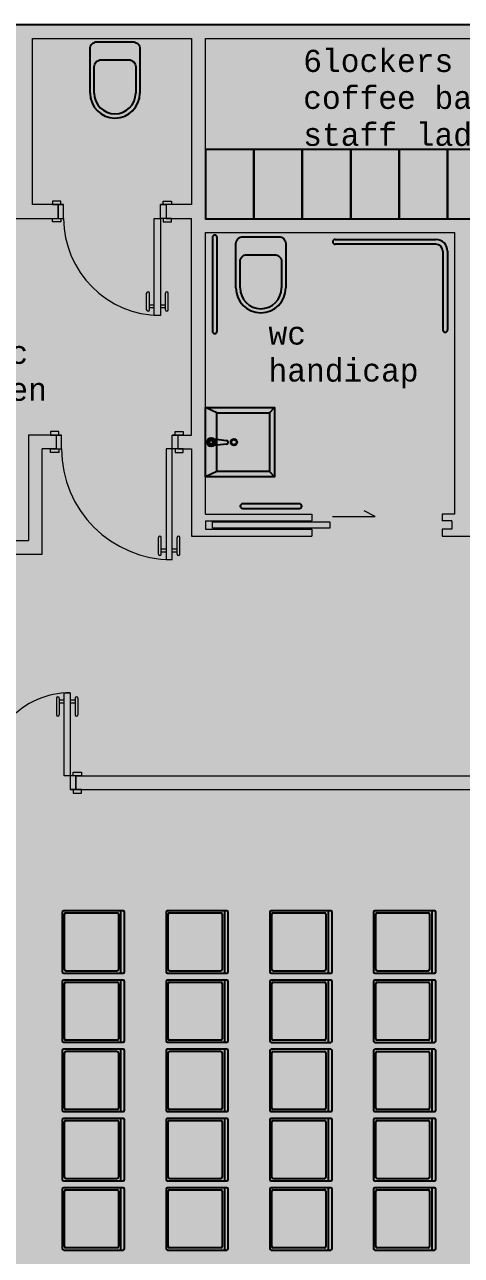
# Model space of a CAD drawing. Header units: millimetres. Extents: x 1.2 to 36.9, y 0.9 to 18.9.
# Drawn here: x 14.04 to 17.2, y 10.03 to 18.92 of the extents above; entities that cross this region are included whole.
import ezdxf

# ---------------------------------------------------------------- set-up
doc = ezdxf.new("R2010")
doc.units = ezdxf.units.MM
doc.linetypes.add('DASHED2', pattern=[9.525, 6.35, -3.175])
doc.layers.add('2', color=252, linetype='Continuous')
doc.layers.add('6', color=175, linetype='Continuous')
doc.layers.add('Doors', color=35, linetype='Continuous', lineweight=5)
doc.layers.add('Wall', color=5, linetype='Continuous', lineweight=18)
doc.styles.add('LUCIDA', font='lucon.TTF')

msp = doc.modelspace()

# ---------------------------------------------------------------- hatches: boundary and pattern name
at = {"true_color": 0xc6c4c3}
msp.add_hatch(color=9, dxfattribs=at).paths.add_polyline_path([(1.2022, 18.9219), (27.8495, 18.9217), (27.8495, 18.6041), (36.6228, 18.6041), (36.6228, 15.4607), (36.8773, 15.4604), (36.8773, 7.3419), (27.8573, 7.3419), (27.8573, 7.5559), (24.7573, 7.5559), (24.7574, 0.9219), (1.2022, 0.9219), (1.2024, 18.9219)])

# ---------------------------------------------------------------- linework, layer by layer
msp.add_lwpolyline([(1.2022, 18.9219), (27.8495, 18.9217), (27.8495, 18.6041), (36.6228, 18.6041), (36.6228, 15.4607), (36.8773, 15.4604), (36.8773, 7.3419), (27.8573, 7.3419), (27.8573, 7.5559), (24.7573, 7.5559), (24.7574, 0.9219), (1.2022, 0.9219), (1.2024, 18.9219)], close=True)
at = {"layer": '6'}
for p, q in [((15.4022, 17.3845), (15.4022, 16.7075)), ((15.4022, 17.3845), (15.4022, 16.7075)), ((15.4366, 16.7075), (15.4366, 17.3845)), ((15.4366, 16.7075), (15.4366, 17.3845)), ((16.2894, 17.3703), (17.0179, 17.3703)), ((17.0179, 17.3359), (16.2894, 17.3359)), ((17.0679, 17.2859), (17.0679, 16.7176)), ((17.1022, 17.2859), (17.1022, 16.7176)), ((15.4343, 16.1184), (15.3522, 16.1564)), ((15.4343, 16.1184), (15.3522, 16.1564)), ((15.4343, 16.1184), (15.8142, 16.1184)), ((15.4343, 15.6944), (15.4343, 16.1184)), ((15.4343, 16.1184), (15.8142, 16.1184)), ((15.4343, 15.6944), (15.4343, 16.1184)), ((15.8142, 16.1184), (15.8142, 15.6944)), ((15.8142, 16.1184), (15.8142, 15.6944)), ((15.413, 15.93), (15.5043, 15.9178)), ((15.413, 15.93), (15.5043, 15.9178)), ((15.5041, 15.8931), (15.4126, 15.8824)), ((15.5041, 15.8931), (15.4126, 15.8824)), ((15.8142, 15.6944), (15.4343, 15.6944)), ((15.8142, 15.6944), (15.4343, 15.6944)), ((16.031, 15.4618), (15.6214, 15.4618)), ((16.031, 15.4618), (15.6214, 15.4618)), ((15.6214, 15.4275), (16.031, 15.4275)), ((15.6214, 15.4275), (16.031, 15.4275)), ((14.3175, 12.5119), (14.3175, 12.0819)), ((14.7575, 12.5219), (14.3275, 12.5219)), ((14.3325, 12.0969), (14.3325, 12.4969)), ((14.3425, 12.5069), (14.7125, 12.5069)), ((14.7225, 12.4969), (14.7225, 12.0969)), ((14.7387, 12.5219), (14.7387, 12.0719)), ((14.7675, 12.0819), (14.7675, 12.5119)), ((15.0675, 12.5119), (15.0675, 12.0819)), ((15.5075, 12.5219), (15.0775, 12.5219)), ((15.0825, 12.0969), (15.0825, 12.4969)), ((15.0925, 12.5069), (15.4625, 12.5069)), ((15.4725, 12.4969), (15.4725, 12.0969)), ((15.4887, 12.5219), (15.4887, 12.0719)), ((15.5175, 12.0819), (15.5175, 12.5119)), ((15.8175, 12.5118), (15.8175, 12.0818)), ((16.2575, 12.5218), (15.8275, 12.5218)), ((15.8325, 12.0968), (15.8325, 12.4968)), ((15.8425, 12.5068), (16.2125, 12.5068)), ((16.2225, 12.4968), (16.2225, 12.0968)), ((16.2387, 12.5218), (16.2387, 12.0718)), ((16.2675, 12.0818), (16.2675, 12.5118)), ((16.5675, 12.5118), (16.5675, 12.0818)), ((17.0075, 12.5218), (16.5775, 12.5218)), ((16.5825, 12.0968), (16.5825, 12.4968)), ((16.5925, 12.5068), (16.9625, 12.5068)), ((16.9725, 12.4968), (16.9725, 12.0968)), ((16.9887, 12.5218), (16.9887, 12.0718)), ((17.0175, 12.0818), (17.0175, 12.5118)), ((14.3175, 12.0119), (14.3175, 11.5819)), ((14.3275, 12.0719), (14.7575, 12.0719)), ((14.7575, 12.0219), (14.3275, 12.0219)), ((14.7125, 12.0869), (14.3425, 12.0869)), ((14.3425, 12.0069), (14.7125, 12.0069)), ((14.7387, 12.0219), (14.7387, 11.5719)), ((14.7675, 11.5819), (14.7675, 12.0119)), ((15.0675, 12.0119), (15.0675, 11.5819)), ((15.0775, 12.0719), (15.5075, 12.0719)), ((15.5075, 12.0219), (15.0775, 12.0219)), ((15.4625, 12.0869), (15.0925, 12.0869)), ((15.0925, 12.0069), (15.4625, 12.0069)), ((15.4887, 12.0219), (15.4887, 11.5719)), ((15.5175, 11.5819), (15.5175, 12.0119)), ((15.8175, 12.0118), (15.8175, 11.5818)), ((15.8275, 12.0718), (16.2575, 12.0718)), ((16.2575, 12.0218), (15.8275, 12.0218)), ((16.2125, 12.0868), (15.8425, 12.0868)), ((15.8425, 12.0068), (16.2125, 12.0068)), ((16.2387, 12.0218), (16.2387, 11.5718)), ((16.2675, 11.5818), (16.2675, 12.0118)), ((16.5675, 12.0118), (16.5675, 11.5818)), ((16.5775, 12.0718), (17.0075, 12.0718)), ((17.0075, 12.0218), (16.5775, 12.0218)), ((16.9625, 12.0868), (16.5925, 12.0868)), ((16.5925, 12.0068), (16.9625, 12.0068)), ((16.9887, 12.0218), (16.9887, 11.5718)), ((17.0175, 11.5818), (17.0175, 12.0118)), ((14.3325, 11.5969), (14.3325, 11.9969)), ((14.7225, 11.9969), (14.7225, 11.5969)), ((15.0825, 11.5969), (15.0825, 11.9969)), ((15.4725, 11.9969), (15.4725, 11.5969)), ((15.8325, 11.5968), (15.8325, 11.9968)), ((16.2225, 11.9968), (16.2225, 11.5968)), ((16.5825, 11.5968), (16.5825, 11.9968)), ((16.9725, 11.9968), (16.9725, 11.5968)), ((14.3275, 11.5719), (14.7575, 11.5719)), ((14.7125, 11.5869), (14.3425, 11.5869)), ((15.0775, 11.5719), (15.5075, 11.5719)), ((15.4625, 11.5869), (15.0925, 11.5869)), ((15.8275, 11.5718), (16.2575, 11.5718)), ((16.2125, 11.5868), (15.8425, 11.5868)), ((16.5775, 11.5718), (17.0075, 11.5718)), ((16.9625, 11.5868), (16.5925, 11.5868)), ((14.3175, 11.5119), (14.3175, 11.0819)), ((14.7575, 11.5219), (14.3275, 11.5219)), ((14.3325, 11.0969), (14.3325, 11.4969)), ((14.3425, 11.5069), (14.7125, 11.5069)), ((14.7225, 11.4969), (14.7225, 11.0969)), ((14.7387, 11.5219), (14.7387, 11.0719)), ((14.7675, 11.0819), (14.7675, 11.5119)), ((15.0675, 11.5119), (15.0675, 11.0819)), ((15.5075, 11.5219), (15.0775, 11.5219)), ((15.0825, 11.0969), (15.0825, 11.4969)), ((15.0925, 11.5069), (15.4625, 11.5069)), ((15.4725, 11.4969), (15.4725, 11.0969)), ((15.4887, 11.5219), (15.4887, 11.0719)), ((15.5175, 11.0819), (15.5175, 11.5119)), ((15.8175, 11.5118), (15.8175, 11.0818)), ((16.2575, 11.5218), (15.8275, 11.5218)), ((15.8325, 11.0968), (15.8325, 11.4968)), ((15.8425, 11.5068), (16.2125, 11.5068)), ((16.2225, 11.4968), (16.2225, 11.0968)), ((16.2387, 11.5218), (16.2387, 11.0718)), ((16.2675, 11.0818), (16.2675, 11.5118)), ((16.5675, 11.5118), (16.5675, 11.0818)), ((17.0075, 11.5218), (16.5775, 11.5218)), ((16.5825, 11.0968), (16.5825, 11.4968)), ((16.5925, 11.5068), (16.9625, 11.5068)), ((16.9725, 11.4968), (16.9725, 11.0968)), ((16.9887, 11.5218), (16.9887, 11.0718)), ((17.0175, 11.0818), (17.0175, 11.5118)), ((14.3275, 11.0719), (14.7575, 11.0719)), ((14.7125, 11.0869), (14.3425, 11.0869)), ((15.0775, 11.0719), (15.5075, 11.0719)), ((15.4625, 11.0869), (15.0925, 11.0869)), ((15.8275, 11.0718), (16.2575, 11.0718)), ((16.2125, 11.0868), (15.8425, 11.0868)), ((16.5775, 11.0718), (17.0075, 11.0718)), ((16.9625, 11.0868), (16.5925, 11.0868)), ((14.3175, 11.0119), (14.3175, 10.5819)), ((14.7575, 11.0219), (14.3275, 11.0219)), ((14.3325, 10.5969), (14.3325, 10.9969)), ((14.3425, 11.0069), (14.7125, 11.0069)), ((14.7225, 10.9969), (14.7225, 10.5969)), ((14.7387, 11.0219), (14.7387, 10.5719)), ((14.7675, 10.5819), (14.7675, 11.0119)), ((15.0675, 11.0119), (15.0675, 10.5819)), ((15.5075, 11.0219), (15.0775, 11.0219)), ((15.0825, 10.5969), (15.0825, 10.9969)), ((15.0925, 11.0069), (15.4625, 11.0069)), ((15.4725, 10.9969), (15.4725, 10.5969)), ((15.4887, 11.0219), (15.4887, 10.5719)), ((15.5175, 10.5819), (15.5175, 11.0119)), ((15.8175, 11.0118), (15.8175, 10.5818)), ((16.2575, 11.0218), (15.8275, 11.0218)), ((15.8325, 10.5968), (15.8325, 10.9968)), ((15.8425, 11.0068), (16.2125, 11.0068)), ((16.2225, 10.9968), (16.2225, 10.5968)), ((16.2387, 11.0218), (16.2387, 10.5718)), ((16.2675, 10.5818), (16.2675, 11.0118)), ((16.5675, 11.0118), (16.5675, 10.5818)), ((17.0075, 11.0218), (16.5775, 11.0218)), ((16.5825, 10.5968), (16.5825, 10.9968)), ((16.5925, 11.0068), (16.9625, 11.0068)), ((16.9725, 10.9968), (16.9725, 10.5968)), ((16.9887, 11.0218), (16.9887, 10.5718)), ((17.0175, 10.5818), (17.0175, 11.0118)), ((14.7125, 10.5869), (14.3425, 10.5869)), ((15.4625, 10.5869), (15.0925, 10.5869)), ((16.2125, 10.5868), (15.8425, 10.5868)), ((16.9625, 10.5868), (16.5925, 10.5868)), ((14.3175, 10.5119), (14.3175, 10.0819)), ((14.3275, 10.5719), (14.7575, 10.5719)), ((14.7575, 10.5219), (14.3275, 10.5219)), ((14.3325, 10.0969), (14.3325, 10.4969)), ((14.3425, 10.5069), (14.7125, 10.5069)), ((14.7225, 10.4969), (14.7225, 10.0969)), ((14.7387, 10.5219), (14.7387, 10.0719)), ((14.7675, 10.0819), (14.7675, 10.5119)), ((15.0675, 10.5119), (15.0675, 10.0819)), ((15.0775, 10.5719), (15.5075, 10.5719)), ((15.5075, 10.5219), (15.0775, 10.5219)), ((15.0825, 10.0969), (15.0825, 10.4969)), ((15.0925, 10.5069), (15.4625, 10.5069)), ((15.4725, 10.4969), (15.4725, 10.0969)), ((15.4887, 10.5219), (15.4887, 10.0719)), ((15.5175, 10.0819), (15.5175, 10.5119)), ((15.8175, 10.5118), (15.8175, 10.0818)), ((15.8275, 10.5718), (16.2575, 10.5718)), ((16.2575, 10.5218), (15.8275, 10.5218)), ((15.8325, 10.0968), (15.8325, 10.4968)), ((15.8425, 10.5068), (16.2125, 10.5068)), ((16.2225, 10.4968), (16.2225, 10.0968)), ((16.2387, 10.5218), (16.2387, 10.0718)), ((16.2675, 10.0818), (16.2675, 10.5118)), ((16.5675, 10.5118), (16.5675, 10.0818)), ((16.5775, 10.5718), (17.0075, 10.5718)), ((17.0075, 10.5218), (16.5775, 10.5218)), ((16.5825, 10.0968), (16.5825, 10.4968)), ((16.5925, 10.5068), (16.9625, 10.5068)), ((16.9725, 10.4968), (16.9725, 10.0968)), ((16.9887, 10.5218), (16.9887, 10.0718)), ((17.0175, 10.0818), (17.0175, 10.5118)), ((14.3275, 10.0719), (14.7575, 10.0719)), ((14.7125, 10.0869), (14.3425, 10.0869)), ((15.0775, 10.0719), (15.5075, 10.0719)), ((15.4625, 10.0869), (15.0925, 10.0869)), ((15.8275, 10.0718), (16.2575, 10.0718)), ((16.2125, 10.0868), (15.8425, 10.0868)), ((16.5775, 10.0718), (17.0075, 10.0718)), ((16.9625, 10.0868), (16.5925, 10.0868))]:
    msp.add_line(p, q, dxfattribs=at)
at = {"layer": '6', "ltscale": 1.2}
for p, q in [((15.8142, 16.1184), (15.8522, 16.1564)), ((15.8142, 16.1184), (15.8522, 16.1564)), ((15.4343, 15.6944), (15.3522, 15.6564)), ((15.4343, 15.6944), (15.3522, 15.6564)), ((15.8142, 15.6944), (15.8522, 15.6564)), ((15.8142, 15.6944), (15.8522, 15.6564))]:
    msp.add_line(p, q, dxfattribs=at)
at = {"layer": '6'}
for points in [[(14.5182, 18.4275), (14.5182, 18.7475, -0.414214), (14.5682, 18.7975), (14.8282, 18.7975, -0.414214), (14.8782, 18.7475), (14.8782, 18.4275)], [(14.5482, 18.4275), (14.5482, 18.6175, -0.414214), (14.5982, 18.6675), (14.7982, 18.6675, -0.414214), (14.8482, 18.6175), (14.8482, 18.4275)], [(15.5722, 17.0204), (15.5722, 17.3404, -0.414214), (15.6222, 17.3904), (15.8822, 17.3904, -0.414214), (15.9322, 17.3404), (15.9322, 17.0204)], [(15.5722, 17.0204), (15.5722, 17.3404, -0.414214), (15.6222, 17.3904), (15.8822, 17.3904, -0.414214), (15.9322, 17.3404), (15.9322, 17.0204)], [(15.6022, 17.0204), (15.6022, 17.2104, -0.414214), (15.6522, 17.2604), (15.8522, 17.2604, -0.414214), (15.9022, 17.2104), (15.9022, 17.0204)], [(15.6022, 17.0204), (15.6022, 17.2104, -0.414214), (15.6522, 17.2604), (15.8522, 17.2604, -0.414214), (15.9022, 17.2104), (15.9022, 17.0204)]]:
    msp.add_lwpolyline(points, format="xyb", dxfattribs=at)
at = {"layer": '6', "linetype": 'Continuous'}
for points in [[(15.7022, 18.0203), (15.3522, 18.0203), (15.3522, 17.5203), (15.7022, 17.5203)], [(16.0522, 18.0203), (15.7022, 18.0203), (15.7022, 17.5203), (16.0522, 17.5203)], [(16.4022, 18.0203), (16.0522, 18.0203), (16.0522, 17.5203), (16.4022, 17.5203)], [(16.7522, 18.0203), (16.4022, 18.0203), (16.4022, 17.5203), (16.7522, 17.5203)], [(17.1022, 18.0203), (16.7522, 18.0203), (16.7522, 17.5203), (17.1022, 17.5203)], [(17.4522, 18.0203), (17.1022, 18.0203), (17.1022, 17.5203), (17.4522, 17.5203)]]:
    msp.add_lwpolyline(points, close=True, dxfattribs=at)
at = {"layer": '6'}
for points in [[(15.3522, 16.1564), (15.8522, 16.1564), (15.8522, 15.6564), (15.3522, 15.6564)], [(15.3522, 16.1564), (15.8522, 16.1564), (15.8522, 15.6564), (15.3522, 15.6564)], [(15.3736, 15.8922), (15.4006, 15.8834), (15.4172, 15.9064), (15.4006, 15.9293), (15.3736, 15.9206)], [(15.3736, 15.8922), (15.4006, 15.8834), (15.4172, 15.9064), (15.4006, 15.9293), (15.3736, 15.9206)]]:
    msp.add_lwpolyline(points, close=True, dxfattribs=at)
for centre, radius in [((15.3931, 15.9064), 0.0309), ((15.3931, 15.9064), 0.0309), ((15.3931, 15.9064), 0.0126), ((15.3931, 15.9064), 0.0126), ((15.5581, 15.9064), 0.0237), ((15.5581, 15.9064), 0.0237), ((15.5581, 15.9064), 0.019), ((15.5581, 15.9064), 0.019)]:
    msp.add_circle(centre, radius, dxfattribs=at)
for centre, radius, start, end in [((14.6982, 18.4275), 0.18, 180, 0), ((14.6982, 18.4275), 0.15, 180, 0), ((15.4194, 17.3845), 0.0172, 0, 180), ((15.4194, 17.3845), 0.0172, 0, 180), ((16.2894, 17.3531), 0.0172, 90, 270), ((17.0179, 17.2859), 0.0843, 0, 90), ((17.0179, 17.2859), 0.05, 0, 90), ((15.7522, 17.0204), 0.18, 180, 0), ((15.7522, 17.0204), 0.18, 180, 0), ((15.7522, 17.0204), 0.15, 180, 0), ((15.7522, 17.0204), 0.15, 180, 0), ((17.0851, 16.7176), 0.0172, 180, 0), ((15.4194, 16.7075), 0.0172, 180, 0), ((15.4194, 16.7075), 0.0172, 180, 0), ((15.5042, 15.9054), 0.0123, 269.50992, 89.50992), ((15.5042, 15.9054), 0.0123, 269.50992, 89.50992), ((15.6214, 15.4447), 0.0172, 90, 270), ((15.6214, 15.4447), 0.0172, 90, 270), ((16.031, 15.4447), 0.0172, 270, 90), ((16.031, 15.4447), 0.0172, 270, 90), ((14.3275, 12.5119), 0.01, 90, 180), ((14.3425, 12.4969), 0.01, 90, 180), ((14.7125, 12.4969), 0.01, 0, 90), ((14.7575, 12.5119), 0.01, 0, 90), ((15.0775, 12.5119), 0.01, 90, 180), ((15.0925, 12.4969), 0.01, 90, 180), ((15.4625, 12.4969), 0.01, 0, 90), ((15.5075, 12.5119), 0.01, 0, 90), ((15.8275, 12.5118), 0.01, 90, 180), ((15.8425, 12.4968), 0.01, 90, 180), ((16.2125, 12.4968), 0.01, 0, 90), ((16.2575, 12.5118), 0.01, 0, 90), ((16.5775, 12.5118), 0.01, 90, 180), ((16.5925, 12.4968), 0.01, 90, 180), ((16.9625, 12.4968), 0.01, 0, 90), ((17.0075, 12.5118), 0.01, 0, 90), ((14.3425, 12.0969), 0.01, 180, 270), ((14.7125, 12.0969), 0.01, 270, 0), ((15.0925, 12.0969), 0.01, 180, 270), ((15.4625, 12.0969), 0.01, 270, 0), ((15.8425, 12.0968), 0.01, 180, 270), ((16.2125, 12.0968), 0.01, 270, 0), ((16.5925, 12.0968), 0.01, 180, 270), ((16.9625, 12.0968), 0.01, 270, 0), ((14.3275, 12.0819), 0.01, 180, 270), ((14.3275, 12.0119), 0.01, 90, 180), ((14.3425, 11.9969), 0.01, 90, 180), ((14.7125, 11.9969), 0.01, 0, 90), ((14.7575, 12.0819), 0.01, 270, 0), ((14.7575, 12.0119), 0.01, 0, 90), ((15.0775, 12.0819), 0.01, 180, 270), ((15.0775, 12.0119), 0.01, 90, 180), ((15.0925, 11.9969), 0.01, 90, 180), ((15.4625, 11.9969), 0.01, 0, 90), ((15.5075, 12.0819), 0.01, 270, 0), ((15.5075, 12.0119), 0.01, 0, 90), ((15.8275, 12.0818), 0.01, 180, 270), ((15.8275, 12.0118), 0.01, 90, 180), ((15.8425, 11.9968), 0.01, 90, 180), ((16.2125, 11.9968), 0.01, 0, 90), ((16.2575, 12.0818), 0.01, 270, 0), ((16.2575, 12.0118), 0.01, 0, 90), ((16.5775, 12.0818), 0.01, 180, 270), ((16.5775, 12.0118), 0.01, 90, 180), ((16.5925, 11.9968), 0.01, 90, 180), ((16.9625, 11.9968), 0.01, 0, 90), ((17.0075, 12.0818), 0.01, 270, 0), ((17.0075, 12.0118), 0.01, 0, 90), ((14.3275, 11.5819), 0.01, 180, 270), ((14.3425, 11.5969), 0.01, 180, 270), ((14.7125, 11.5969), 0.01, 270, 0), ((14.7575, 11.5819), 0.01, 270, 0), ((15.0775, 11.5819), 0.01, 180, 270), ((15.0925, 11.5969), 0.01, 180, 270), ((15.4625, 11.5969), 0.01, 270, 0), ((15.5075, 11.5819), 0.01, 270, 0), ((15.8275, 11.5818), 0.01, 180, 270), ((15.8425, 11.5968), 0.01, 180, 270), ((16.2125, 11.5968), 0.01, 270, 0), ((16.2575, 11.5818), 0.01, 270, 0), ((16.5775, 11.5818), 0.01, 180, 270), ((16.5925, 11.5968), 0.01, 180, 270), ((16.9625, 11.5968), 0.01, 270, 0), ((17.0075, 11.5818), 0.01, 270, 0), ((14.3275, 11.5119), 0.01, 90, 180), ((14.3425, 11.4969), 0.01, 90, 180), ((14.7125, 11.4969), 0.01, 0, 90), ((14.7575, 11.5119), 0.01, 0, 90), ((15.0775, 11.5119), 0.01, 90, 180), ((15.0925, 11.4969), 0.01, 90, 180), ((15.4625, 11.4969), 0.01, 0, 90), ((15.5075, 11.5119), 0.01, 0, 90), ((15.8275, 11.5118), 0.01, 90, 180), ((15.8425, 11.4968), 0.01, 90, 180), ((16.2125, 11.4968), 0.01, 0, 90), ((16.2575, 11.5118), 0.01, 0, 90), ((16.5775, 11.5118), 0.01, 90, 180), ((16.5925, 11.4968), 0.01, 90, 180), ((16.9625, 11.4968), 0.01, 0, 90), ((17.0075, 11.5118), 0.01, 0, 90), ((14.3275, 11.0819), 0.01, 180, 270), ((14.3425, 11.0969), 0.01, 180, 270), ((14.7125, 11.0969), 0.01, 270, 0), ((14.7575, 11.0819), 0.01, 270, 0), ((15.0775, 11.0819), 0.01, 180, 270), ((15.0925, 11.0969), 0.01, 180, 270), ((15.4625, 11.0969), 0.01, 270, 0), ((15.5075, 11.0819), 0.01, 270, 0), ((15.8275, 11.0818), 0.01, 180, 270), ((15.8425, 11.0968), 0.01, 180, 270), ((16.2125, 11.0968), 0.01, 270, 0), ((16.2575, 11.0818), 0.01, 270, 0), ((16.5775, 11.0818), 0.01, 180, 270), ((16.5925, 11.0968), 0.01, 180, 270), ((16.9625, 11.0968), 0.01, 270, 0), ((17.0075, 11.0818), 0.01, 270, 0), ((14.3275, 11.0119), 0.01, 90, 180), ((14.3425, 10.9969), 0.01, 90, 180), ((14.7125, 10.9969), 0.01, 0, 90), ((14.7575, 11.0119), 0.01, 0, 90), ((15.0775, 11.0119), 0.01, 90, 180), ((15.0925, 10.9969), 0.01, 90, 180), ((15.4625, 10.9969), 0.01, 0, 90), ((15.5075, 11.0119), 0.01, 0, 90), ((15.8275, 11.0118), 0.01, 90, 180), ((15.8425, 10.9968), 0.01, 90, 180), ((16.2125, 10.9968), 0.01, 0, 90), ((16.2575, 11.0118), 0.01, 0, 90), ((16.5775, 11.0118), 0.01, 90, 180), ((16.5925, 10.9968), 0.01, 90, 180), ((16.9625, 10.9968), 0.01, 0, 90), ((17.0075, 11.0118), 0.01, 0, 90), ((14.3275, 10.5819), 0.01, 180, 270), ((14.3425, 10.5969), 0.01, 180, 270), ((14.7125, 10.5969), 0.01, 270, 0), ((14.7575, 10.5819), 0.01, 270, 0), ((15.0775, 10.5819), 0.01, 180, 270), ((15.0925, 10.5969), 0.01, 180, 270), ((15.4625, 10.5969), 0.01, 270, 0), ((15.5075, 10.5819), 0.01, 270, 0), ((15.8275, 10.5818), 0.01, 180, 270), ((15.8425, 10.5968), 0.01, 180, 270), ((16.2125, 10.5968), 0.01, 270, 0), ((16.2575, 10.5818), 0.01, 270, 0), ((16.5775, 10.5818), 0.01, 180, 270), ((16.5925, 10.5968), 0.01, 180, 270), ((16.9625, 10.5968), 0.01, 270, 0), ((17.0075, 10.5818), 0.01, 270, 0), ((14.3275, 10.5119), 0.01, 90, 180), ((14.3425, 10.4969), 0.01, 90, 180), ((14.7125, 10.4969), 0.01, 0, 90), ((14.7575, 10.5119), 0.01, 0, 90), ((15.0775, 10.5119), 0.01, 90, 180), ((15.0925, 10.4969), 0.01, 90, 180), ((15.4625, 10.4969), 0.01, 0, 90), ((15.5075, 10.5119), 0.01, 0, 90), ((15.8275, 10.5118), 0.01, 90, 180), ((15.8425, 10.4968), 0.01, 90, 180), ((16.2125, 10.4968), 0.01, 0, 90), ((16.2575, 10.5118), 0.01, 0, 90), ((16.5775, 10.5118), 0.01, 90, 180), ((16.5925, 10.4968), 0.01, 90, 180), ((16.9625, 10.4968), 0.01, 0, 90), ((17.0075, 10.5118), 0.01, 0, 90), ((14.3275, 10.0819), 0.01, 180, 270), ((14.3425, 10.0969), 0.01, 180, 270), ((14.7125, 10.0969), 0.01, 270, 0), ((14.7575, 10.0819), 0.01, 270, 0), ((15.0775, 10.0819), 0.01, 180, 270), ((15.0925, 10.0969), 0.01, 180, 270), ((15.4625, 10.0969), 0.01, 270, 0), ((15.5075, 10.0819), 0.01, 270, 0), ((15.8275, 10.0818), 0.01, 180, 270), ((15.8425, 10.0968), 0.01, 180, 270), ((16.2125, 10.0968), 0.01, 270, 0), ((16.2575, 10.0818), 0.01, 270, 0), ((16.5775, 10.0818), 0.01, 180, 270), ((16.5925, 10.0968), 0.01, 180, 270), ((16.9625, 10.0968), 0.01, 270, 0), ((17.0075, 10.0818), 0.01, 270, 0)]:
    msp.add_arc(centre, radius, start, end, dxfattribs=at)
at = {"layer": 'Doors'}
for p, q in [((14.3072, 17.647), (14.2472, 17.647)), ((14.2472, 17.647), (14.2472, 17.622)), ((14.2472, 17.622), (14.3072, 17.622)), ((14.2872, 17.622), (14.3272, 17.622)), ((14.3272, 17.622), (14.2872, 17.622)), ((14.2872, 17.622), (14.2872, 17.522)), ((14.3072, 17.622), (14.3072, 17.647)), ((14.3272, 17.522), (14.3272, 17.622)), ((15.0672, 17.622), (15.0272, 17.622)), ((15.0272, 17.522), (15.0272, 17.622)), ((15.0272, 17.622), (15.0672, 17.622)), ((15.0472, 17.647), (15.1072, 17.647)), ((15.0472, 17.622), (15.0472, 17.647)), ((15.1072, 17.622), (15.0472, 17.622)), ((15.0672, 17.622), (15.0672, 17.522)), ((15.1072, 17.647), (15.1072, 17.622)), ((14.2472, 17.497), (14.2472, 17.522)), ((14.2472, 17.522), (14.3072, 17.522)), ((14.2872, 17.522), (14.3272, 17.522)), ((14.3072, 17.522), (14.3072, 17.497)), ((14.9822, 17.522), (15.0272, 17.522)), ((14.9822, 16.822), (14.9822, 17.522)), ((15.0672, 17.522), (15.0272, 17.522)), ((15.0272, 17.522), (15.0272, 16.822)), ((15.1072, 17.522), (15.0472, 17.522)), ((15.0472, 17.522), (15.0472, 17.497)), ((15.1072, 17.497), (15.1072, 17.522)), ((14.3072, 17.497), (14.2472, 17.497)), ((15.0472, 17.497), (15.1072, 17.497)), ((14.9272, 16.862), (14.9272, 16.982)), ((14.9472, 16.862), (14.9472, 16.982)), ((15.0622, 16.862), (15.0622, 16.982)), ((15.0822, 16.862), (15.0822, 16.982)), ((14.9822, 16.897), (14.9472, 16.897)), ((15.0622, 16.897), (15.0272, 16.897)), ((14.9822, 16.877), (14.9472, 16.877)), ((15.0272, 16.822), (14.9822, 16.822)), ((15.0622, 16.877), (15.0272, 16.877)), ((14.2922, 15.9829), (14.2322, 15.9829)), ((14.2322, 15.9829), (14.2322, 15.9579)), ((14.2322, 15.9579), (14.2922, 15.9579)), ((14.2722, 15.9579), (14.3122, 15.9579)), ((14.3122, 15.9579), (14.2722, 15.9579)), ((14.2722, 15.9579), (14.2722, 15.8579)), ((14.2922, 15.9579), (14.2922, 15.9829)), ((14.3122, 15.8579), (14.3122, 15.9579)), ((15.1522, 15.9579), (15.1122, 15.9579)), ((15.1122, 15.8579), (15.1122, 15.9579)), ((15.1122, 15.9579), (15.1522, 15.9579)), ((15.1322, 15.9829), (15.1922, 15.9829)), ((15.1322, 15.9579), (15.1322, 15.9829)), ((15.1922, 15.9579), (15.1322, 15.9579)), ((15.1522, 15.9579), (15.1522, 15.8579)), ((15.1922, 15.9829), (15.1922, 15.9579)), ((14.2322, 15.8329), (14.2322, 15.8579)), ((14.2322, 15.8579), (14.2922, 15.8579)), ((14.2922, 15.8329), (14.2322, 15.8329)), ((14.2722, 15.8579), (14.3122, 15.8579)), ((14.2922, 15.8579), (14.2922, 15.8329)), ((15.1122, 15.8579), (15.0672, 15.8579)), ((15.0672, 15.8579), (15.0672, 15.0579)), ((15.1522, 15.8579), (15.1122, 15.8579)), ((15.1122, 15.0579), (15.1122, 15.8579)), ((15.1922, 15.8579), (15.1322, 15.8579)), ((15.1322, 15.8579), (15.1322, 15.8329)), ((15.1322, 15.8329), (15.1922, 15.8329)), ((15.1922, 15.8329), (15.1922, 15.8579)), ((16.5793, 15.3696), (16.4983, 15.4112)), ((16.2699, 15.3696), (16.5793, 15.3696)), ((15.0122, 15.0979), (15.0122, 15.2179)), ((15.0322, 15.0979), (15.0322, 15.2179)), ((15.1472, 15.0979), (15.1472, 15.2179)), ((15.1672, 15.0979), (15.1672, 15.2179)), ((15.0672, 15.1329), (15.0322, 15.1329)), ((15.0672, 15.1129), (15.0322, 15.1129)), ((15.1472, 15.1329), (15.1122, 15.1329)), ((15.1472, 15.1129), (15.1122, 15.1129)), ((15.0672, 15.0579), (15.1122, 15.0579)), ((14.2751, 14.0569), (14.2751, 13.9369)), ((14.2951, 14.0569), (14.2951, 13.9369)), ((14.3301, 14.0969), (14.3751, 14.0969)), ((14.3301, 13.4969), (14.3301, 14.0969)), ((14.3751, 14.0969), (14.3751, 13.4969)), ((14.4101, 14.0569), (14.4101, 13.9369)), ((14.4301, 14.0569), (14.4301, 13.9369)), ((14.3301, 14.0419), (14.2951, 14.0419)), ((14.3301, 14.0219), (14.2951, 14.0219)), ((14.4101, 14.0419), (14.3751, 14.0419)), ((14.4101, 14.0219), (14.3751, 14.0219)), ((14.3951, 13.5219), (14.4551, 13.5219)), ((14.3951, 13.4969), (14.3951, 13.5219)), ((14.4551, 13.5219), (14.4551, 13.4969)), ((14.3751, 13.4969), (14.3301, 13.4969)), ((14.4151, 13.4969), (14.3751, 13.4969)), ((14.3751, 13.4969), (14.3751, 13.3969)), ((14.4551, 13.4969), (14.3951, 13.4969)), ((14.4151, 13.3969), (14.4151, 13.4969)), ((14.4151, 13.3969), (14.3751, 13.3969)), ((14.3751, 13.3969), (14.4151, 13.3969)), ((14.4551, 13.3969), (14.3951, 13.3969)), ((14.3951, 13.3969), (14.3951, 13.3719)), ((14.3951, 13.3719), (14.4551, 13.3719)), ((14.4551, 13.3719), (14.4551, 13.3969))]:
    msp.add_line(p, q, dxfattribs=at)
msp.add_lwpolyline([(15.4022, 15.285), (15.4022, 15.33), (16.2522, 15.33), (16.2522, 15.285)], close=True, dxfattribs=at)
at = {"layer": 'Doors', "linetype": 'DASHED2', "ltscale": 1500}
for centre, radius, start, end in [((15.0272, 17.522), 0.7, 180.00001, 269.99999), ((15.1122, 15.8579), 0.8, 180, 270), ((14.3751, 13.4969), 0.6, 90, 184.78019)]:
    msp.add_arc(centre, radius, start, end, dxfattribs=at)
at = {"layer": 'Doors'}
for centre, start, end in [((14.9372, 16.982), 0, 180), ((15.0722, 16.982), 0, 180), ((14.9372, 16.862), 180, 0), ((15.0722, 16.862), 180, 0), ((15.0222, 15.2179), 0, 180), ((15.1572, 15.2179), 0, 180), ((15.0222, 15.0979), 180, 0), ((15.1572, 15.0979), 180, 0), ((14.2851, 14.0569), 0, 180), ((14.4201, 14.0569), 0, 180), ((14.2851, 13.9369), 180, 0), ((14.4201, 13.9369), 180, 0)]:
    msp.add_arc(centre, 0.01, start, end, dxfattribs=at)
at = {"layer": 'Wall'}
for p, q in [((11.6472, 18.922), (17.5522, 18.922)), ((14.2872, 17.622), (14.1022, 17.622)), ((14.2872, 17.522), (14.2872, 17.622)), ((15.2522, 17.622), (15.0672, 17.622)), ((15.0672, 17.622), (15.0672, 17.522)), ((13.8172, 17.522), (14.2872, 17.522)), ((15.0672, 17.522), (15.2522, 17.522)), ((14.0722, 15.8579), (14.0722, 15.1969))]:
    msp.add_line(p, q, dxfattribs=at)
at = {"layer": 'Wall', "linetype": 'Continuous'}
for p, q in [((15.2522, 15.9579), (15.2522, 17.522)), ((15.3522, 15.3875), (15.3522, 17.4203)), ((15.3522, 17.4203), (17.1522, 17.4202)), ((17.1522, 17.4202), (17.1522, 15.3875)), ((14.0722, 15.9579), (14.0722, 15.1969)), ((14.1722, 15.9579), (14.0722, 15.9579)), ((14.2722, 15.9579), (14.0722, 15.9579)), ((14.2722, 15.9579), (14.2722, 15.8579)), ((15.1522, 15.9579), (15.2522, 15.9579)), ((15.1522, 15.9579), (15.1522, 15.8579)), ((14.1722, 15.0969), (14.1722, 15.8579)), ((14.2722, 15.8579), (14.1722, 15.8579)), ((15.1522, 15.8579), (15.2522, 15.8579)), ((15.2522, 15.8579), (15.2522, 15.2275)), ((15.3522, 15.3875), (16.1222, 15.3875)), ((16.1222, 15.3875), (16.1222, 15.3375)), ((17.0622, 15.3875), (17.0622, 15.3375)), ((17.1522, 15.3875), (17.0622, 15.3875)), ((15.3522, 15.3375), (15.3522, 15.2775)), ((15.3522, 15.3375), (16.1222, 15.3375)), ((17.1322, 15.3375), (17.0622, 15.3375)), ((17.1322, 15.3375), (17.1322, 15.2775)), ((15.2522, 15.2275), (16.1222, 15.2275)), ((15.3522, 15.2775), (16.1222, 15.2775)), ((16.1222, 15.2775), (16.1222, 15.2275)), ((17.0622, 15.2775), (17.0622, 15.2275)), ((17.1322, 15.2775), (17.0622, 15.2775)), ((17.0622, 15.2275), (17.9384, 15.2275)), ((12.8522, 15.1969), (14.0722, 15.1969)), ((11.4322, 15.0969), (14.1722, 15.0969)), ((14.4151, 13.497), (18.0695, 13.4969)), ((14.4151, 13.4969), (14.4151, 13.3969)), ((14.4151, 13.3969), (17.8475, 13.3969))]:
    msp.add_line(p, q, dxfattribs=at)
at = {"layer": 'Wall'}
for points in [[(14.1022, 17.622), (14.1022, 18.822), (15.2522, 18.822), (15.2522, 17.622)], [(18.75, 17.5202), (15.3522, 17.5203), (15.3522, 18.822), (17.6475, 18.8219)]]:
    msp.add_lwpolyline(points, dxfattribs=at)

# ---------------------------------------------------------------- texts
at = {"layer": '2', "char_height": 0.16, "attachment_point": 1, "style": 'LUCIDA'}
for s, insert, width in [('6lockers\\Pcoffee bar \\Pstaff ladies', (16.0589, 18.7401), 2.888624), ('wc handicap', (15.808, 16.7711), 0.946016), ('wc\\Pmen', (13.7995, 16.632), 0.946016)]:
    msp.add_mtext(s, dxfattribs=dict(at, insert=insert, width=width))

doc.saveas('drawing.dxf')
